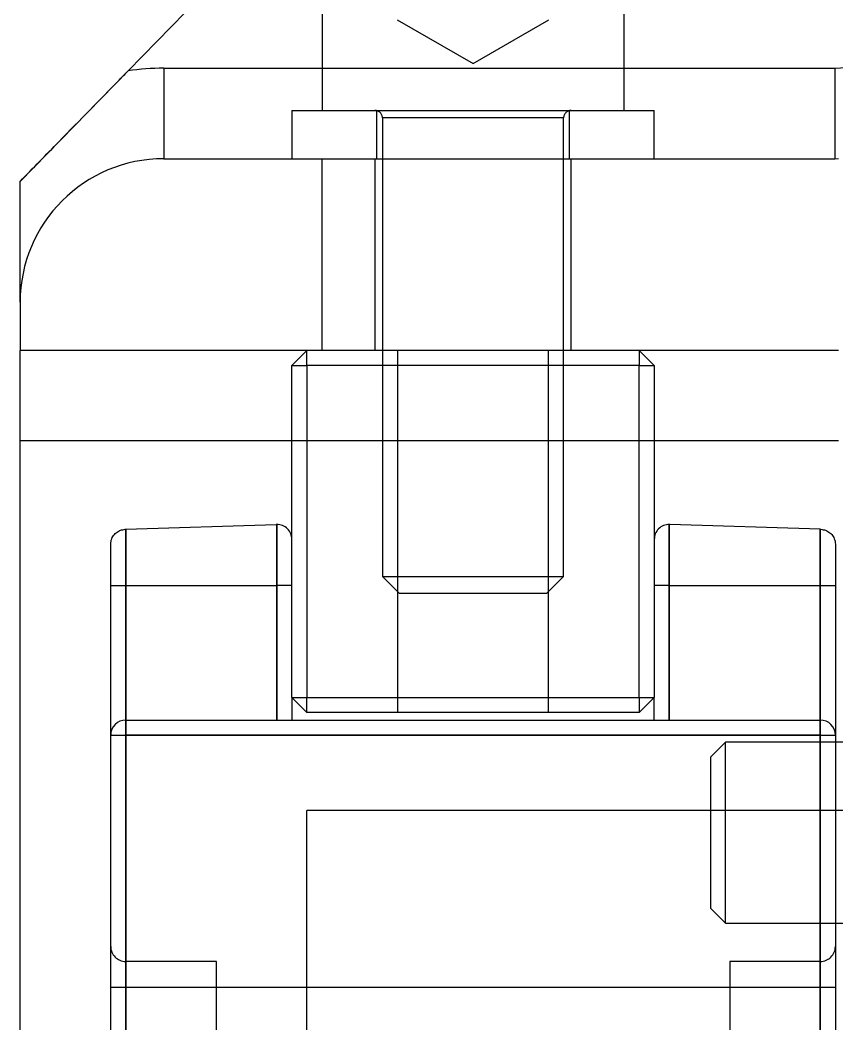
# Model space of a CAD drawing. Header units: metres. Extents: x 0 to 21025, y 0 to 14850.
# Drawn here: x 8559.28 to 8586.33, y 13212.61 to 13245.87 of the extents above; entities that cross this region are included whole.
import ezdxf

# ---------------------------------------------------------------- set-up
doc = ezdxf.new("R2010")
doc.units = ezdxf.units.M
doc.header["$LTSCALE"] = 25
doc.linetypes.add('HIDDEN2', pattern=[4.7625, 3.175, -1.5875])
doc.layers.add('SL4', color=4, linetype='Continuous')
doc.layers.add('ST1', color=7, linetype='HIDDEN2')

msp = doc.modelspace()

# ---------------------------------------------------------------- linework, layer by layer
at = {"layer": 'SL4'}
for p, q in [((8562.858, 13244.191), (8588.28, 13270.212)), ((8569.284, 13248.281), (8569.284, 13242.881)), ((8579.284, 13242.881), (8579.284, 13248.281)), ((8564.041, 13244.281), (8564.041, 13241.281)), ((8564.041, 13244.281), (8569.284, 13244.281)), ((8579.284, 13244.281), (8586.271, 13244.281)), ((8586.271, 13244.281), (8586.271, 13241.281)), ((8568.284, 13242.881), (8568.284, 13241.281)), ((8568.284, 13242.881), (8580.284, 13242.881)), ((8580.284, 13241.281), (8580.284, 13242.881)), ((8564.041, 13241.281), (8569.284, 13241.281)), ((8569.284, 13241.281), (8586.271, 13241.281)), ((8569.284, 13234.931), (8569.284, 13241.281)), ((8586.271, 13241.281), (8586.386, 13241.283)), ((8559.284, 13236.524), (8559.284, 13234.931)), ((8569.284, 13234.931), (8559.284, 13234.931)), ((8559.284, 13231.931), (8559.284, 13234.931)), ((8568.284, 13234.431), (8568.784, 13234.931)), ((8568.784, 13234.431), (8568.784, 13234.931)), ((8586.386, 13234.931), (8569.284, 13234.931)), ((8579.784, 13234.931), (8579.784, 13234.431)), ((8579.784, 13234.931), (8580.284, 13234.431)), ((8568.284, 13223.431), (8568.284, 13234.431)), ((8568.284, 13234.431), (8568.784, 13234.431)), ((8579.784, 13234.431), (8568.784, 13234.431)), ((8568.784, 13234.431), (8568.784, 13223.431)), ((8579.784, 13234.431), (8580.284, 13234.431)), ((8579.784, 13223.431), (8579.784, 13234.431)), ((8580.284, 13234.431), (8580.284, 13223.431)), ((8568.284, 13231.931), (8559.284, 13231.931)), ((8559.284, 13201.681), (8559.284, 13231.931)), ((8586.386, 13231.931), (8580.284, 13231.931)), ((8562.784, 13229.002), (8567.767, 13229.164)), ((8567.784, 13229.165), (8567.767, 13229.164)), ((8567.784, 13227.141), (8567.784, 13229.165)), ((8580.784, 13229.165), (8580.784, 13227.141)), ((8580.8, 13229.164), (8580.784, 13229.165)), ((8585.784, 13229.002), (8580.8, 13229.164)), ((8562.767, 13229.001), (8562.784, 13229.002)), ((8562.784, 13229.002), (8562.784, 13227.141)), ((8585.784, 13227.141), (8585.784, 13229.002)), ((8585.784, 13229.002), (8585.8, 13229.001)), ((8562.284, 13227.141), (8562.284, 13228.501)), ((8586.284, 13228.501), (8586.284, 13227.141)), ((8562.284, 13227.141), (8562.784, 13227.141)), ((8562.284, 13222.181), (8562.284, 13227.141)), ((8562.784, 13227.141), (8567.784, 13227.141)), ((8562.784, 13227.141), (8562.784, 13222.681)), ((8568.284, 13227.141), (8567.784, 13227.141)), ((8567.784, 13222.681), (8567.784, 13227.141)), ((8580.784, 13227.141), (8580.284, 13227.141)), ((8580.784, 13227.141), (8585.784, 13227.141)), ((8580.784, 13227.141), (8580.784, 13222.681)), ((8585.784, 13222.681), (8585.784, 13227.141)), ((8585.784, 13227.141), (8586.284, 13227.141)), ((8586.284, 13227.141), (8586.284, 13222.181)), ((8568.284, 13223.431), (8568.284, 13222.681)), ((8568.284, 13223.431), (8568.784, 13223.431)), ((8568.784, 13222.931), (8568.284, 13223.431)), ((8568.784, 13222.931), (8568.784, 13223.431)), ((8568.784, 13223.431), (8579.784, 13223.431)), ((8579.784, 13223.431), (8579.784, 13222.931)), ((8580.284, 13223.431), (8579.784, 13222.931)), ((8579.784, 13223.431), (8580.284, 13223.431)), ((8580.284, 13222.681), (8580.284, 13223.431)), ((8579.784, 13222.931), (8568.784, 13222.931)), ((8562.784, 13222.681), (8562.784, 13222.181)), ((8562.784, 13222.681), (8585.784, 13222.681)), ((8585.784, 13222.681), (8585.784, 13222.181)), ((8562.284, 13222.181), (8562.784, 13222.181)), ((8562.284, 13211.392), (8562.284, 13222.181)), ((8562.784, 13222.181), (8562.784, 13211.392)), ((8585.784, 13222.181), (8562.784, 13222.181)), ((8585.784, 13222.181), (8586.284, 13222.181)), ((8585.784, 13211.392), (8585.784, 13222.181)), ((8586.284, 13222.181), (8586.284, 13211.392))]:
    msp.add_line(p, q, dxfattribs=at)
for centre, radius, start, end in [((8586.271, 13246.044), 1.763, 270, 0), ((8564.041, 13236.524), 7.757, 90, 98.7683), ((8564.041, 13236.524), 4.757, 90, 180), ((8562.784, 13222.181), 0.5, 90, 180), ((8585.784, 13222.181), 0.5, 0, 90)]:
    msp.add_arc(centre, radius, start, end, dxfattribs=at)
for points, knots in [([(8559.284, 13240.531), (8559.715, 13240.973), (8560.869, 13242.154), (8562.044, 13243.356), (8562.76, 13244.089), (8562.858, 13244.191)], [0, 0, 0, 0, 0.340267, 0.908995, 1, 1, 1, 1]), ([(8559.284, 13236.524), (8559.284, 13237.103), (8559.284, 13238.546), (8559.284, 13239.788), (8559.284, 13240.531)], [0, 0, 0, 0, 0.40124, 1, 1, 1, 1]), ([(8568.284, 13228.665), (8568.277, 13228.73), (8568.262, 13228.861), (8568.147, 13229.026), (8567.981, 13229.142), (8567.849, 13229.157), (8567.784, 13229.165)], [0, 0, 0, 0, 0.25, 0.5, 0.75, 1, 1, 1, 1]), ([(8580.784, 13229.165), (8580.718, 13229.157), (8580.586, 13229.142), (8580.42, 13229.026), (8580.305, 13228.861), (8580.291, 13228.73), (8580.284, 13228.665)], [0, 0, 0, 0, 0.25, 0.5, 0.75, 1, 1, 1, 1]), ([(8562.284, 13228.501), (8562.284, 13228.503), (8562.284, 13228.539), (8562.294, 13228.629), (8562.348, 13228.765), (8562.457, 13228.891), (8562.602, 13228.979), (8562.712, 13228.994), (8562.767, 13229.001)], [0, 0, 0, 0, 0.00841, 0.140315, 0.359805, 0.574575, 0.787251, 1, 1, 1, 1]), ([(8585.8, 13229.001), (8585.855, 13228.994), (8585.965, 13228.979), (8586.11, 13228.891), (8586.219, 13228.765), (8586.273, 13228.629), (8586.283, 13228.539), (8586.284, 13228.503), (8586.284, 13228.501)], [0, 0, 0, 0, 0.212749, 0.425425, 0.640195, 0.859685, 0.99159, 1, 1, 1, 1])]:
    msp.add_open_spline(points, degree=3, knots=knots, dxfattribs=at)
at = {"layer": 'ST1'}
for p, q in [((8571.774, 13245.881), (8574.284, 13244.432)), ((8574.284, 13244.432), (8576.794, 13245.881)), ((8559.284, 13240.531), (8562.858, 13244.191)), ((8569.284, 13244.281), (8579.284, 13244.281)), ((8571.084, 13242.881), (8571.084, 13241.281)), ((8577.484, 13241.281), (8577.484, 13242.881)), ((8577.284, 13242.631), (8571.284, 13242.631)), ((8571.284, 13242.631), (8571.284, 13227.436)), ((8577.284, 13227.436), (8577.284, 13242.631)), ((8571.034, 13241.281), (8571.034, 13234.931)), ((8577.534, 13234.931), (8577.534, 13241.281)), ((8571.784, 13234.931), (8571.784, 13222.931)), ((8576.784, 13222.931), (8576.784, 13234.931)), ((8580.284, 13231.931), (8568.284, 13231.931)), ((8567.784, 13229.165), (8567.784, 13227.141)), ((8580.784, 13227.141), (8580.784, 13229.165)), ((8562.784, 13227.141), (8562.784, 13229.002)), ((8585.784, 13229.002), (8585.784, 13227.141)), ((8571.284, 13227.436), (8577.284, 13227.436)), ((8571.284, 13227.436), (8571.838, 13226.881)), ((8576.729, 13226.881), (8577.284, 13227.436)), ((8562.284, 13227.141), (8562.784, 13227.141)), ((8562.784, 13222.681), (8562.784, 13227.141)), ((8562.784, 13227.141), (8567.784, 13227.141)), ((8568.284, 13227.141), (8567.784, 13227.141)), ((8567.784, 13227.141), (8567.784, 13222.681)), ((8580.784, 13227.141), (8580.284, 13227.141)), ((8580.784, 13222.681), (8580.784, 13227.141)), ((8580.784, 13227.141), (8585.784, 13227.141)), ((8585.784, 13227.141), (8586.284, 13227.141)), ((8585.784, 13227.141), (8585.784, 13222.681)), ((8571.838, 13226.881), (8576.729, 13226.881)), ((8562.784, 13222.181), (8562.784, 13222.681)), ((8585.784, 13222.181), (8585.784, 13222.681)), ((8562.284, 13222.181), (8562.784, 13222.181)), ((8562.784, 13222.181), (8585.784, 13222.181)), ((8562.784, 13213.831), (8562.784, 13222.181)), ((8585.784, 13222.181), (8585.784, 13213.831)), ((8585.784, 13222.181), (8586.284, 13222.181)), ((8582.649, 13221.951), (8582.149, 13221.451)), ((8582.649, 13215.951), (8582.649, 13221.951)), ((8601.899, 13221.951), (8582.649, 13221.951)), ((8582.149, 13221.451), (8582.149, 13216.451)), ((8568.784, 13149.681), (8568.784, 13219.681)), ((8597.384, 13219.681), (8568.784, 13219.681)), ((8582.149, 13216.451), (8582.649, 13215.951)), ((8582.649, 13215.951), (8601.899, 13215.951)), ((8565.784, 13214.681), (8562.784, 13214.681)), ((8562.784, 13214.637), (8562.784, 13154.725)), ((8565.784, 13154.681), (8565.784, 13214.681)), ((8582.784, 13214.681), (8582.784, 13154.681)), ((8585.784, 13214.681), (8582.784, 13214.681)), ((8585.784, 13154.725), (8585.784, 13214.637)), ((8562.284, 13213.831), (8562.784, 13213.831)), ((8562.784, 13210.181), (8562.784, 13213.831)), ((8562.784, 13213.831), (8585.784, 13213.831)), ((8585.784, 13213.831), (8586.284, 13213.831)), ((8585.784, 13213.831), (8585.784, 13210.181))]:
    msp.add_line(p, q, dxfattribs=at)
for centre, radius, start, end in [((8571.034, 13242.631), 0.25, 0, 90), ((8577.534, 13242.631), 0.25, 90, 180), ((8562.784, 13215.181), 0.5, 180, 270), ((8585.784, 13215.181), 0.5, 270, 0)]:
    msp.add_arc(centre, radius, start, end, dxfattribs=at)

doc.saveas('drawing.dxf')
